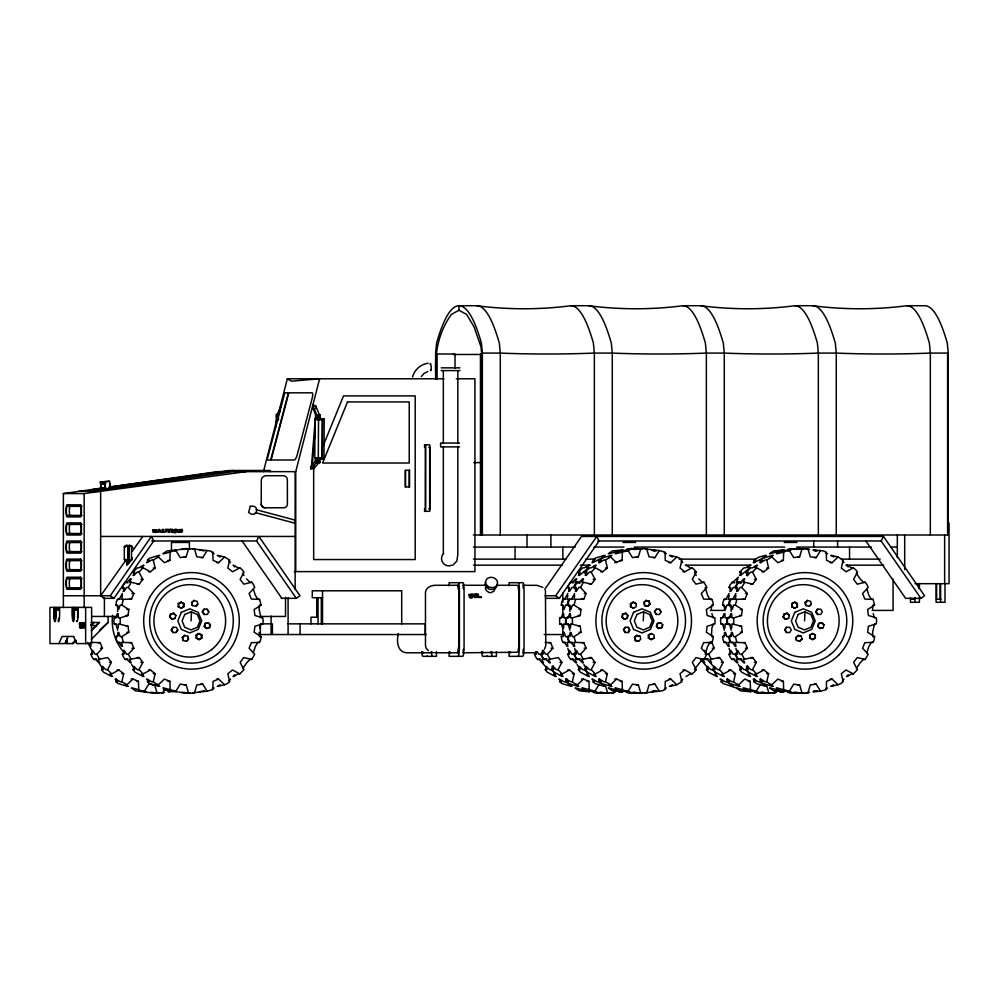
<?xml version="1.0" encoding="UTF-8"?>
<svg xmlns="http://www.w3.org/2000/svg" width="999" height="999" viewBox="0 0 999 999"><rect width="100%" height="100%" fill="white"/><g stroke="black" fill="none" stroke-linecap="round" stroke-linejoin="round"><path stroke-width="1.5" d="M276.161 426.623L276.161 418.856L278.808 418.856M277.148 417.07L277.148 414.51M315.684 408.591L315.684 406.006L312.837 405.494L315.472 405.494L319.717 415.509L319.605 417.844M277.947 420.629L278.009 415.097M317.557 419.168L315.035 419.18L314.81 458.004L322.078 458.441L322.302 419.63L318.806 419.168M316.383 417.857L316.396 414.91L320.179 415.097L320.167 418.032L316.383 417.857L318.481 417.857M316.783 417.507L316.808 414.947M316.733 462.687L316.134 459.552L316.121 462.5L319.892 462.687L319.293 459.552L319.892 462.687M317.008 418.032L316.396 414.91M317.27 416.396L317.245 419.48L318.693 419.355M317.37 458.141L317.345 461.226L319.393 461.226L319.418 458.141M317.595 419.592L317.607 416.508L319.655 416.508L319.643 419.592M318.294 458.479L318.519 419.655L315.035 419.18M319.543 417.857L319.555 414.91M320.042 418.456L324.213 419.018L323.976 459.128L322.327 459.14L322.565 419.031L319.78 418.656M159.778 555.382L156.706 557.017L158.404 557.017L164.385 562.674L169.905 560.377L170.167 552.097L172.927 550.936L175.886 550.549L180.22 557.579L186.139 556.793L188.524 548.863L194.443 548.863L196.815 556.793L202.747 557.579L207.068 550.549L210.027 550.936L212.787 552.097L213.062 560.377L218.581 562.674L224.563 557.017L229.683 560.014L227.822 568.069L232.567 571.753L239.797 567.844L242.158 569.68L243.981 572.077L240.122 579.37L243.756 584.165L251.736 582.28L253.559 584.677L254.695 587.462L249.088 593.506L251.373 599.075L259.565 599.35L261.101 605.119L254.146 609.502L254.92 615.484L262.762 617.882L263.162 620.879L262.762 623.863L254.92 626.261L254.146 632.242L261.101 636.625L260.714 639.61L259.565 642.394L251.373 642.669L249.088 648.239L254.695 654.283L251.736 659.465L250.037 659.465L246.603 662.861L242.857 668.543M614.685 562.674L622.127 560.377L622.389 552.097L628.109 550.549L632.442 557.579L638.361 556.793L640.734 548.863L643.693 548.476L646.665 548.863L649.038 556.793L654.957 557.579L659.29 550.549L665.009 552.097L665.272 560.377L670.791 562.674L676.773 557.017L679.532 558.179L681.905 560.014L680.044 568.069L684.777 571.753L692.007 567.844L694.38 569.68L696.203 572.077L692.332 579.37L695.966 584.165L703.958 582.28L706.917 587.462L701.31 593.506L703.596 599.075L711.788 599.35L712.936 602.135L713.323 605.119L706.355 609.502L707.142 615.484L714.984 617.882L714.984 623.863L707.142 626.261L706.355 632.242L713.323 636.625L712.936 639.61L711.788 642.394L703.596 642.669L701.31 648.239L706.917 654.283L708.603 654.283L714.198 648.239L711.912 642.669L709.19 642.582M773.263 555.382L770.192 557.017L771.89 557.017L777.871 562.674L783.391 560.377L783.653 552.097L786.413 550.936L789.372 550.549L793.706 557.579L799.625 556.793L802.01 548.863L807.929 548.863L810.301 556.793L816.233 557.579L820.554 550.549L823.513 550.936L826.273 552.097L826.548 560.377L832.067 562.674L838.049 557.017L843.168 560.014L841.308 568.069L846.053 571.753L853.283 567.844L855.644 569.68L857.467 572.077L853.608 579.37L857.242 584.165L865.221 582.28L867.045 584.677L868.181 587.462L862.574 593.506L864.859 599.075L873.051 599.35L874.587 605.119L867.631 609.502L868.406 615.484L876.248 617.882L876.647 620.879L876.248 623.863L868.406 626.261L867.631 632.242L874.587 636.625L874.2 639.61L873.051 642.394L864.859 642.669L862.574 648.239L868.181 654.283L865.221 659.465L863.523 659.465L860.089 662.861L856.343 668.543M315.771 415.122L316.258 415.884M312.799 405.494L312.687 407.829L316.933 417.844L317.033 415.509L312.799 405.494L313.211 408.591M312.724 464.273L312.662 465.334L312.287 464.785M117.907 632.367L117.607 636.625L115.909 636.625L116.296 639.61L117.445 642.394L120.167 642.482M118.194 628.121L118.494 623.863L128.034 626.261L128.821 632.242L121.853 636.625L120.155 636.625L118.756 632.367M563.324 632.367L563.024 636.625L561.326 636.625L561.713 639.61L562.862 642.394L565.584 642.482M563.623 628.121L563.911 623.863L569.53 625.062M570.117 632.367L569.83 636.625L568.131 636.625L568.518 639.61L569.655 642.394L571.353 642.394L573.838 646.365M570.417 628.121L570.716 623.863L580.257 626.261L581.043 632.242L574.075 636.625L572.377 636.625L570.978 632.367M711.325 609.378L711.525 606.543M724.587 632.367L724.3 636.625L722.589 636.625L722.989 639.61L724.125 642.394L726.86 642.482M724.887 628.121L725.187 623.863L729.495 624.662M731.393 632.367L731.093 636.625L729.395 636.625L729.782 639.61L730.931 642.394L732.629 642.394L735.102 646.365M731.693 628.121L731.98 623.863L741.52 626.261L742.307 632.242L735.339 636.625L733.641 636.625L732.242 632.367M872.589 609.378L872.889 605.119L874.587 605.119M315.222 428.983L312.3 465.334L311.601 464.635L315.622 414.647L316.321 415.347L315.946 419.892M315.135 462.287L315.497 457.742M435.614 379.508L435.614 353.084L436.563 343.194A357.068 50.312 -90 0 1 481.431 343.194L482.367 353.084L482.367 535.002M436.251 379.37C433.928 356.655 437.674 333.191 451.373 314.448L458.991 310.264L466.62 314.448L474.063 326.873L481.006 346.865L481.73 354.47L482.367 353.084L500.287 353.084A359.303 104.271 -2.5 0 0 594.355 353.084L612.275 353.084A359.303 104.271 -2.5 0 0 706.355 353.084L724.275 353.084A359.303 104.271 -2.5 0 0 818.343 353.084L836.263 353.084A359.303 104.271 -2.5 0 0 930.331 353.084L948.251 353.084L948.251 535.002L473.401 535.002M116.858 617.082L114.248 617.882L113.861 620.879L114.248 623.863L116.858 624.662M118.232 606.58L115.909 605.119L116.296 602.135L117.445 599.35L120.167 599.263M117.632 611.5L117.607 605.119L115.909 605.119M118.756 609.378L120.155 605.119L121.853 605.119L128.821 609.502L128.034 615.484L120.192 617.882L120.192 623.863M121.853 605.119L123.389 599.35L131.581 599.075L133.866 593.506L128.272 587.462L126.561 587.462L124.088 591.42M563.586 616.683L559.665 617.882L559.665 623.863L562.275 624.662M563.648 606.58L561.326 605.119L561.713 602.135L562.862 599.35L565.584 599.263M569.53 616.683L565.609 617.882L565.609 623.863M570.754 607.317L567.282 605.119L567.669 602.135L568.806 599.35L572.39 599.263M569.08 617.082L566.458 617.882L566.071 620.879L566.458 623.863L569.08 624.662M570.441 606.58L568.131 605.119L568.518 602.135L569.655 599.35L571.353 599.35L574.65 593.406M569.842 611.5L569.83 605.119L568.131 605.119M570.978 609.378L572.377 605.119L574.075 605.119L581.043 609.502L580.257 615.484L572.415 617.882L572.415 623.863M574.075 605.119L575.611 599.35L583.803 599.075L586.088 593.506L580.481 587.462L578.783 587.462L576.311 591.42M723.551 617.082L720.928 617.882L720.541 620.879L720.928 623.863L723.551 624.662M724.912 606.58L722.589 605.119L722.989 602.135L724.125 599.35L726.86 599.263M730.806 616.683L726.885 617.882L726.885 623.863M732.03 607.317L728.546 605.119L728.933 602.135L730.082 599.35L734.178 599.213M730.344 617.082L727.734 617.882L727.347 620.879L727.734 623.863L730.344 624.662M731.718 606.58L729.395 605.119L729.782 602.135L730.931 599.35L732.629 599.35L735.913 593.406M731.118 611.5L731.093 605.119L729.395 605.119M732.242 609.378L733.641 605.119L735.339 605.119L742.307 609.502L741.52 615.484L733.678 617.882L733.678 623.863M735.339 605.119L736.875 599.35L745.067 599.075L747.352 593.506L741.758 587.462L740.047 587.462L737.574 591.42M463.399 649.213L463.012 651.311M523.351 649.213L522.976 651.311M429.982 364.273C431.093 360.352 431.955 373.863 430.344 369.955M122.465 595.392L121.691 599.35L123.389 599.35M123.239 591.42L124.013 587.462L122.315 587.462L123.464 584.677L125.275 582.28L126.973 582.28L130.407 578.883M253.259 652.959L255.394 646.365L257.867 642.394L259.565 642.394M567.882 595.392L567.107 599.35L568.806 599.35M568.656 591.42L569.43 587.462L567.732 587.462L568.881 584.677L570.691 582.28L572.39 582.28L575.824 578.883M574.687 595.392L573.913 599.35L575.611 599.35M575.461 591.42L576.236 587.462L574.537 587.462L575.674 584.677L577.497 582.28L579.195 582.28L582.629 578.883M705.219 654.283L707.617 646.365L710.089 642.394L711.788 642.394M729.158 595.392L728.371 599.35L730.082 599.35M729.932 591.42L730.706 587.462L728.995 587.462L730.144 584.677L738.386 577.172M735.951 595.392L735.177 599.35L736.875 599.35M736.725 591.42L737.499 587.462L735.801 587.462L736.95 584.677L738.761 582.28L740.459 582.28L743.893 578.883M866.745 652.959L868.88 646.365L871.353 642.394L873.051 642.394M127.472 686.363L118.244 683.566L115.872 681.73L116.496 679.045M164.173 688.91L162.987 692.881L157.068 692.881L154.683 684.952L148.764 684.165L144.443 691.196L141.483 690.809L138.724 689.647L138.449 681.368L132.929 679.07L126.948 684.727L121.828 681.73L123.689 673.676L118.943 670.004L117.033 670.004M251.736 659.465L243.756 657.579L240.122 662.374L243.981 669.667L239.797 673.9L232.567 670.004L227.822 673.676L229.683 681.73L227.322 683.566L224.563 684.727L218.581 679.07L213.062 681.368L212.787 689.647L207.068 691.196L202.747 684.165L196.815 684.952L194.443 692.881L191.483 693.269L188.524 692.881L186.139 684.952L180.22 684.165L175.886 691.196L170.167 689.647L169.905 681.368L164.385 679.07L158.404 684.727L155.644 683.566L153.272 681.73L155.132 673.676L150.399 670.004L148.489 670.004M572.04 686.363L565.534 681.73L566.158 679.045M577.996 686.363L568.756 683.566L566.383 681.73L567.007 679.045M599.288 684.165L594.954 691.196L589.235 689.647L588.973 681.368L583.453 679.07L577.472 684.727L574.712 683.566L572.34 681.73L574.2 673.676L569.467 670.004L567.544 670.004M605.194 686.363L598.688 681.73L599.313 679.045M704.42 650.324L706.905 654.283L703.958 659.465L695.966 657.579L692.332 662.374L696.203 669.667L694.38 672.065L692.007 673.9L684.777 670.004L680.044 673.676L681.905 681.73L676.773 684.727L670.791 679.07L665.272 681.368L665.009 689.647L662.25 690.809L659.29 691.196L654.957 684.165L649.038 684.952L646.665 692.881L640.734 692.881L638.361 684.952L632.442 684.165L628.109 691.196L625.149 690.809L622.389 689.647L622.127 681.368L616.608 679.07L610.626 684.727L605.494 681.73L607.355 673.676L602.609 670.004L600.699 670.004M733.303 686.363L726.81 681.73L727.422 679.045M760.551 684.165L756.231 691.196L750.499 689.647L750.237 681.368L744.717 679.07L738.736 684.727L735.976 683.566L733.603 681.73L735.464 673.676L730.731 670.004L728.82 670.004M765.609 686.363L756.38 683.566L754.008 681.73L754.632 679.045M766.458 686.363L759.964 681.73L760.576 679.045M865.221 659.465L857.242 657.579L853.608 662.374L857.467 669.667L853.283 673.9L846.053 670.004L841.308 673.676L843.168 681.73L840.808 683.566L838.049 684.727L832.067 679.07L826.548 681.368L826.273 689.647L820.554 691.196L816.233 684.165L810.301 684.952L807.929 692.881L804.969 693.269L802.01 692.881L799.625 684.952L793.706 684.165L789.372 691.196L783.653 689.647L783.391 681.368L777.871 679.07L771.89 684.727L769.13 683.566L766.757 681.73L768.618 673.676L763.885 670.004L761.975 670.004M169.593 616.97L170.367 614.06L173.776 613.274L175.886 615.409L175.112 618.319L171.703 619.105L169.593 616.97L172.228 619.105M170.117 616.97L170.891 614.06L173.776 613.274M204.208 626.336L204.982 623.426L208.391 622.639L210.502 624.775L209.728 627.684L206.318 628.471L204.208 626.336L206.843 628.471M204.733 626.336L205.507 623.426L208.391 622.639M206.318 628.471L209.203 627.684L209.977 624.775L207.867 622.639M263.436 471.653L287.337 378.783L443.868 378.783M295.741 571.615L295.741 471.653L319.63 378.783L291.533 381.156L287.337 378.783M621.803 616.97L622.577 614.06L625.998 613.274L628.109 615.409L627.335 618.319L623.913 619.105L621.803 616.97L624.45 619.105M622.34 616.97L623.114 614.06L625.998 613.274M623.913 619.105L626.798 618.319L627.572 615.409L625.461 613.274M656.418 626.336L657.192 623.426L660.614 622.639L662.724 624.775L661.95 627.684L658.528 628.471L656.418 626.336L659.065 628.471M656.955 626.336L657.729 623.426L660.614 622.639M658.528 628.471L661.413 627.684L662.724 624.775M783.079 616.97L783.853 614.06L787.262 613.274L789.372 615.409L788.598 618.319L785.189 619.105L783.079 616.97L785.714 619.105M783.603 616.97L784.377 614.06L787.262 613.274M817.694 626.336L818.468 623.426L821.877 622.639L823.988 624.775L823.213 627.684L819.804 628.471L817.694 626.336L820.329 628.471M818.218 626.336L818.993 623.426L821.877 622.639M256.069 509.665L295.142 520.117L294.255 523.051L255.382 512.599M601.635 692.881L613.511 692.881L614.298 690.234M766.87 686.276L768.855 692.881L774.774 692.881L775.574 690.234M117.345 613.636L115.946 617.882L114.248 617.882M259.665 628.121L261.064 623.863M562.762 613.636L561.363 617.882L559.665 617.882M564.173 609.378L565.571 605.119L567.282 605.119M569.567 613.636L568.169 617.882L566.458 617.882M713.286 623.863L711.875 628.121L711.525 635.202M724.038 613.636L722.627 617.882L720.928 617.882M725.436 609.378L726.847 605.119L728.546 605.119M730.831 613.636L729.432 617.882L727.734 617.882M874.55 623.863L872.589 632.367L872.889 636.625L874.587 636.625M412.512 377.073C414.36 369.892 420.754 364.173 428.121 363.236M314.835 466.183L313.661 469.055L313.661 559.552L415.197 559.552L415.197 395.904L343.531 395.904L323.027 446.103M122.427 593.406L119.143 599.35L117.445 599.35M128.272 587.462L131.231 582.28L139.211 584.165L142.845 579.37L138.986 572.077L137.275 572.077L133.841 575.474M567.844 593.406L564.56 599.35L562.862 599.35M575.549 589.472L573.688 587.462L574.825 584.677L576.648 582.28L579.308 582.904M580.481 587.462L583.441 582.28L591.433 584.165L595.067 579.37L591.196 572.077L589.497 572.077L586.063 575.474M729.12 593.406L725.823 599.35L724.125 599.35M737.749 590.484L734.952 587.462L737.911 582.28L740.571 582.904M741.758 587.462L744.717 582.28L752.697 584.165L756.33 579.37L752.472 572.077L750.773 572.077L747.327 575.474M431.056 651.835L430.332 652.784M491.021 651.835L490.297 652.784M58.879 643.593L62.113 636.463L73.776 636.463M68.082 636.463L64.848 643.593L49.95 643.593L49.95 607.392L91.621 607.392L91.621 643.593L76.723 643.593L73.489 636.463M947.614 354.47L948.251 353.084L947.314 343.194A357.068 50.312 90 0 0 924.874 305.731L906.955 305.731A374.55 370.816 90 0 1 812.886 305.731L794.967 305.731A374.55 370.816 90 0 1 700.898 305.731L682.979 305.731A374.55 370.816 90 0 1 588.898 305.731L570.978 305.731A374.55 370.816 90 0 1 476.91 305.731L458.991 305.731L458.991 310.264M281.206 406.243L276.91 414.985L277.01 417.357L280.082 411.113M131.256 578.883L129.533 582.28L131.231 582.28M132.992 575.474L134.728 572.077L133.029 572.077L134.316 574.512M576.673 578.883L574.949 582.28L576.648 582.28M578.409 575.474L580.144 572.077L578.446 572.077L579.732 574.512M583.478 578.883L581.743 582.28L583.441 582.28M585.214 575.474L586.95 572.077L585.252 572.077L586.538 574.512M737.949 578.883L736.213 582.28L737.911 582.28M739.685 575.474L741.42 572.077L739.722 572.077L741.008 574.512M695.079 668.543L702.247 659.465L707.417 658.841M744.742 578.883L743.019 582.28L744.717 582.28M746.478 575.474L748.214 572.077L746.515 572.077L747.801 574.512M296.328 598.339L256.556 540.971L258.878 536.451L300 595.754L296.328 598.339L281.219 598.339M883.466 536.451L924.574 595.754L920.903 598.339L881.13 540.971L883.466 536.451L581.468 536.451L544.73 589.435M69.992 506.343L69.643 506.993A4.471 0.624 -90 0 0 69.643 514.735L69.992 515.384M69.992 524.438L69.643 525.087A4.471 0.624 -90 0 0 69.643 532.842L69.992 533.491M80.544 515.384L80.894 514.735A4.471 0.624 -90 0 0 80.894 506.993L80.544 506.343M69.992 542.544L69.643 543.194A4.471 0.624 -90 0 0 69.643 550.936L69.992 551.585M80.544 533.491L80.894 532.842A4.471 0.624 -90 0 0 80.894 525.087L80.544 524.438M69.992 560.639L69.643 561.288A4.471 0.624 -90 0 0 69.643 569.03L69.992 569.692M80.544 551.585L80.894 550.936A4.471 0.624 -90 0 0 80.894 543.194L80.544 542.544M69.992 578.733L69.643 579.395A4.471 0.624 -90 0 0 69.643 587.137L69.992 587.787M80.544 569.692L80.894 569.03A4.471 0.624 90 0 0 80.894 561.288L80.544 560.639M80.544 587.787L80.894 587.137A4.471 0.624 90 0 0 80.894 579.395L80.544 578.733M111.688 676.51L103.397 672.065L101.573 669.667L102.872 667.232M102.398 666.271L105.832 669.667L107.53 669.667L111.389 662.374L107.755 657.579L98.077 659.465L99.813 662.861M143.132 676.51L134.853 672.065L133.029 669.667L134.316 667.232M133.841 666.271L137.275 669.667L138.986 669.667L142.845 662.374L139.211 657.579L137.3 657.579M555.407 676.51L547.115 672.065L545.292 669.667L546.578 667.232M546.116 666.271L549.55 669.667L551.248 669.667L553.184 666.021M562.2 676.51L553.908 672.065L552.097 669.667L553.384 667.232M552.909 666.271L556.343 669.667L558.041 669.667L561.913 662.374L558.279 657.579L548.588 659.465L550.324 662.861M588.548 676.51L580.269 672.065L578.446 669.667L579.732 667.232M579.258 666.271L582.704 669.667L584.403 669.667L585.689 667.232M595.354 676.51L587.062 672.065L585.252 669.667L586.538 667.232M586.063 666.271L589.497 669.667L591.196 669.667L595.067 662.374L591.433 657.579L589.51 657.579M716.67 676.51L708.378 672.065L706.568 669.667L707.854 667.232M707.379 666.271L710.813 669.667L712.512 669.667L713.798 667.232M723.476 676.51L715.184 672.065L713.361 669.667L714.647 667.232M714.185 666.271L717.619 669.667L719.317 669.667L723.176 662.374L719.542 657.579L717.632 657.579M749.824 676.51L741.533 672.065L739.722 669.667L741.008 667.232M740.534 666.271L743.968 669.667L745.666 669.667L747.602 666.021M756.618 676.51L748.338 672.065L746.515 669.667L747.801 667.232M747.327 666.271L750.773 669.667L752.472 669.667L756.33 662.374L752.697 657.579L750.786 657.579M277.585 417.407L276.124 417.407L276.124 414.46L278.234 414.46L278.009 415.646M171.279 629.919L172.765 627.31L176.286 627.31L177.785 629.919L176.286 632.529L172.765 632.529L171.279 629.919L173.302 632.529M171.803 629.919L173.302 627.31M175.762 632.529L177.785 629.919M202.31 611.825L203.808 609.215L207.317 609.215L208.816 611.825L207.317 614.435L203.808 614.435L202.31 611.825L204.333 609.215M623.488 629.919L624.987 627.31L628.508 627.31L629.994 629.919L628.508 632.529L624.987 632.529L623.488 629.919L625.524 627.31M627.971 632.529L629.47 629.919L627.971 627.31M654.532 611.825L656.018 609.215L659.54 609.215L661.038 611.825L659.54 614.435L656.018 614.435L654.532 611.825L656.555 609.215M784.764 629.919L786.25 627.31L789.772 627.31L791.27 629.919L789.772 632.529L786.25 632.529L784.764 629.919L786.787 627.31M815.796 611.825L817.294 609.215L820.816 609.215L822.302 611.825L820.816 614.435L817.294 614.435L815.796 611.825L817.819 609.215M569.505 591.42L571.977 587.462L573.688 587.462M730.781 591.42L733.254 587.462L734.952 587.462M421.303 376.561L424.051 373.389L427.797 371.516M132.442 557.692L131.98 559.565L126.723 564.822L127.984 562.999M63.387 595.754L110.265 595.754L151.373 536.451L153.709 540.971L113.923 598.339L103.347 598.339M544.942 595.754L555.656 595.754L596.765 536.451L599.1 540.971L559.328 598.339L545.554 598.339M544.443 649.213L545.791 645.641L545.442 590.584M425.499 511.301L425.574 444.905M104.408 616.445L104.408 598.339L100.649 595.754L125.749 560.414M132.03 551.585L142.795 536.451M133.029 572.077L137.213 567.844L138.923 567.844L143.132 565.234M138.986 572.077L143.169 567.844L150.399 571.753L155.132 568.069L153.272 560.014L158.404 557.017M578.446 572.077L582.642 567.844L584.34 567.844L588.548 565.234M579.258 575.474L588.586 567.844L586.888 567.844L589.41 565.234M585.252 572.077L589.435 567.844L591.133 567.844L595.354 565.234M591.196 572.077L595.392 567.844L602.609 571.753L607.355 568.069L605.494 560.014L610.626 557.017L616.608 562.674M739.722 572.077L743.905 567.844L745.604 567.844L749.824 565.234M740.534 575.474L749.849 567.844L748.151 567.844L750.674 565.234M746.515 572.077L750.699 567.844L752.409 567.844L756.618 565.234M752.472 572.077L756.655 567.844L763.885 571.753L768.618 568.069L766.757 560.014L771.89 557.017M128.396 562.499L129.183 561.525L125.737 561.201L124.763 560.127M313.374 469.118L319.168 462.4L316.196 462.5M101.573 669.667L103.284 669.667L98.963 662.861L95.529 659.465L93.819 659.465L92.008 657.067L90.859 654.283L92.732 652.272M92.632 650.324L95.117 654.283L96.816 654.283L102.422 648.239L100.137 642.669L91.933 642.394M130.407 662.861L126.973 659.465L125.275 659.465L123.464 657.067L122.315 654.283L124.188 652.272M124.088 650.324L126.561 654.283L128.272 654.283L133.866 648.239L131.581 642.669L121.691 642.394L122.465 646.365M545.292 669.667L546.99 669.667L545.267 666.271L539.235 659.465L537.537 659.465L535.726 657.067L534.577 654.283L536.451 652.272M537.175 651.648L538.836 654.283L540.534 654.283L543.331 651.261M549.475 662.861L546.041 659.465L544.343 659.465L542.519 657.067L541.383 654.283L543.244 652.272M543.156 650.324L545.629 654.283L547.327 654.283L552.934 648.239L550.649 642.669L545.192 642.482M575.824 662.861L572.39 659.465L570.691 659.465L568.881 657.067L567.732 654.283L569.605 652.272M569.505 650.324L571.977 654.283L573.688 654.283L575.549 652.272M582.629 662.861L579.195 659.465L577.497 659.465L575.674 657.067L574.537 654.283L576.398 652.272M576.311 650.324L578.783 654.283L580.481 654.283L586.088 648.239L583.803 642.669L573.913 642.394L574.687 646.365M737.1 662.861L733.666 659.465L731.967 659.465L730.144 657.067L728.995 654.283L730.868 652.272M730.781 650.324L733.254 654.283L734.952 654.283L737.749 651.261M743.893 662.861L740.459 659.465L738.761 659.465L736.95 657.067L735.801 654.283L737.674 652.272M737.574 650.324L740.047 654.283L741.758 654.283L747.352 648.239L745.067 642.669L735.177 642.394L735.951 646.365M127.772 546.828L127.772 559.315L126.049 560.551L124.313 559.315L124.313 546.828L126.049 546.041L128.771 546.828L128.771 559.315L127.909 560.214M124.763 546.016L126.711 545.117L128.659 546.016L128.659 560.127L127.135 561.45M127.597 546.016L129.545 545.117L131.493 546.016L131.493 560.127L129.545 561.525L128.571 561.201M143.981 565.234L141.471 567.844L143.169 567.844M146.503 562.624L149.026 560.014L147.328 560.014L149.688 558.179L158.928 555.382M228.833 680.868L230.507 679.12M233.029 676.51L234.703 674.775M591.92 562.624L594.442 560.014L592.744 560.014L595.117 558.179L604.345 555.382M596.203 565.234L593.681 567.844L595.392 567.844M598.726 562.624L601.248 560.014L599.537 560.014L601.91 558.179L611.138 555.382M753.196 562.624L755.706 560.014L754.008 560.014L754.632 562.699M757.479 565.234L754.957 567.844L756.655 567.844M759.989 562.624L762.512 560.014L760.813 560.014L763.174 558.179L772.414 555.382M681.043 680.868L682.729 679.12M842.319 680.868L843.993 679.12M846.515 676.51L848.188 674.775M72.315 643.593L75.449 640.421M91.134 624.587L93.219 622.477M76.299 640.421L73.164 643.593L66.346 643.593L66.346 640.309M90.934 625.649L94.068 622.477M91.521 629.82L98.789 622.477M91.334 630.869L99.638 622.477L90.996 622.477M99.912 629.87L108.079 622.477L108.079 616.445M91.359 639.372L108.079 622.477M191.533 602.609L194.181 600.474L191.533 602.609L192.308 605.519L195.729 606.306L197.839 604.17L197.065 601.261L193.644 600.474M182.255 637.574L184.902 635.439L182.255 637.574L183.029 640.484L186.451 641.271L188.561 639.135L187.787 636.226L184.365 635.439M188.561 639.135L186.451 641.271M643.756 602.609L645.866 600.474L649.275 601.261L650.049 604.17L647.939 606.306L644.53 605.519L643.756 602.609L646.39 600.474M647.414 606.306L650.049 604.17M634.477 637.574L636.588 635.439L640.009 636.226L640.771 639.135L638.661 641.271L635.252 640.484L634.477 637.574L637.125 635.439M805.019 602.609L807.667 600.474L805.019 602.609L805.793 605.519L809.215 606.306L811.325 604.17L810.551 601.261L807.13 600.474M799.937 641.271L796.515 640.484L795.741 637.574L798.388 635.439L801.273 636.226L802.047 639.135L799.4 641.271L802.047 639.135M795.741 637.574L798.388 635.439M486.113 586.238C483.678 588.811 487.749 592.719 490.534 592.769L494.006 591.171L495.154 588.074M592.769 562.624L603.821 557.017L602.122 557.017L605.194 555.382M754.008 560.014L759.14 557.017L765.609 555.382M754.045 562.624L765.084 557.017L763.386 557.017L766.458 555.382M124.987 546.828L126.711 546.041L128.434 546.828L128.434 559.315L125.849 560.264M452.859 565.197L456.855 561.063L457.804 554.782L457.829 446.541M115.909 636.625L118.232 635.164M561.326 636.625L563.648 635.164M564.173 632.367L565.571 636.625L567.282 636.625L570.754 634.427M568.131 636.625L570.441 635.164M722.589 636.625L724.912 635.164M725.436 632.367L726.847 636.625L728.546 636.625L732.03 634.427M729.395 636.625L731.718 635.164M147.352 562.624L151.573 560.014L153.272 560.014M233.878 676.51L238.099 673.9L239.797 673.9M599.575 562.624L603.796 560.014L605.494 560.014M760.838 562.624L765.059 560.014L766.757 560.014M686.088 676.51L690.309 673.9L692.007 673.9M847.364 676.51L851.585 673.9L853.283 673.9M178.234 603.696L181.356 602.185L183.941 603.696L183.941 606.705L181.356 608.216L178.234 606.705L178.234 603.696L181.356 602.185M180.819 608.216L183.941 606.705M196.154 635.039L198.739 633.528L201.86 635.039L201.86 638.061L199.276 639.56L196.154 638.061L196.154 635.039L199.276 633.528M198.739 639.56L201.86 638.061M630.456 603.696L633.566 602.185L636.163 603.696L636.163 606.705L633.566 608.216L630.456 606.705L630.456 603.696L633.566 602.185M648.376 635.039L651.485 633.528L654.07 635.039L654.07 638.061L651.485 639.56L648.376 638.061L648.376 635.039L651.485 633.528M650.961 639.56L654.07 638.061M791.72 603.696L794.842 602.185L797.427 603.696L797.427 606.705L794.842 608.216L791.72 606.705L791.72 603.696L794.842 602.185M794.305 608.216L797.427 606.705M809.64 635.039L812.761 633.528L815.346 635.039L815.346 638.061L812.761 639.56L809.64 638.061L809.64 635.039L812.761 633.528M812.224 639.56L815.346 638.061M112.537 676.51L110.015 673.9L111.713 673.9L118.943 670.004M143.981 676.51L141.471 673.9L143.169 673.9L150.399 670.004M563.049 676.51L560.539 673.9L562.237 673.9L569.467 670.004M596.203 676.51L593.681 673.9L595.392 673.9L602.609 670.004M724.325 676.51L721.802 673.9L723.501 673.9L730.731 670.004M757.479 676.51L754.957 673.9L756.655 673.9L763.885 670.004M162.849 553.733L166.983 550.936L176.698 549.987M212.113 689.098L214.161 688.011M217.233 686.363L220.304 684.727M608.266 553.733L612.399 550.936L622.115 549.987M611.987 555.382L608.915 557.017L610.626 557.017M615.072 553.733L619.193 550.936L628.92 549.987M769.53 553.733L773.663 550.936L783.391 549.987M776.335 553.733L780.469 550.936M664.335 689.098L666.383 688.011M669.455 686.363L672.527 684.727M825.599 689.098L827.647 688.011M830.718 686.363L833.79 684.727M126.935 560.551L126.723 564.797M163.699 553.733L170.167 552.097M218.082 686.363L224.563 684.727M609.115 553.733L622.964 549.987M615.921 553.733L622.389 552.097M770.379 553.733L779.62 550.936L790.184 549.987M777.185 553.733L783.653 552.097M670.304 686.363L676.773 684.727M831.568 686.363L838.049 684.727M457.455 652.784L458.928 645.641L458.916 591.495L457.455 585.277M171.703 619.105L175.112 618.319M785.189 619.105L788.598 618.319M819.804 628.471L823.213 627.684M93.819 659.465L96.491 658.841M125.275 659.465L127.934 658.841M131.256 662.861L129.533 659.465L139.211 657.579M537.537 659.465L540.197 658.841M543.531 662.861L541.795 659.465L546.153 658.841M544.343 659.465L547.002 658.841M570.691 659.465L573.351 658.841M576.673 662.861L574.949 659.465L579.308 658.841M577.497 659.465L580.157 658.841M583.478 662.861L581.743 659.465L591.433 657.579M708.266 658.841L705.606 659.465L707.304 659.465L713.336 666.271L715.059 669.667L713.361 669.667M711.6 662.861L709.864 659.465L719.542 657.579M731.967 659.465L734.627 658.841M737.949 662.861L736.213 659.465L740.571 658.841M738.761 659.465L741.42 658.841M744.742 662.861L743.019 659.465L752.697 657.579M177.547 549.987L174.188 550.549L175.886 550.549M626.323 549.425L630.943 548.476L640.709 548.863M629.77 549.987L626.41 550.549L628.109 550.549M633.129 549.425L636.488 548.863L627.172 549.425M784.24 549.987L780.881 550.549L782.579 550.549M787.599 549.425L799.013 548.476M791.033 549.987L787.674 550.549L789.372 550.549M794.392 549.425L797.751 548.863L788.448 549.425M162.412 692.694L164.648 692.319M168.007 691.758L171.366 691.196M193.856 692.694L207.068 691.196M199.463 691.758L204.083 690.809M612.924 692.694L615.172 692.319M618.531 691.758L622.964 691.758M646.078 692.694L659.29 691.196M651.685 691.758L656.306 690.809M774.2 692.694L776.435 692.319M779.794 691.758L784.24 691.758M807.342 692.694L809.59 692.319M812.949 691.758L817.569 690.809M63.387 607.579L63.387 493.556L102.135 488.049M109.815 486.95L217.457 471.653L226.773 471.653M105.782 483.304L100.799 483.991L101.249 489.423L100.25 481.98L109.565 481.293L110.577 488.723L109.553 483.304M100.25 481.98L109.565 481.293M105.794 487.649L93.556 489.335L87.737 491.346L97.153 490.034M108.854 487.225L229.695 470.479L270.329 470.479L270.329 471.653M104.708 488.286L97.053 489.335L91.246 491.346L233.354 471.653L295.741 471.653M109.291 487.649L233.192 470.479M101.249 489.423L103.746 489.073M100.237 489.61L104.87 488.973M107.954 488.548L111.039 488.111M114.123 487.687L118.756 487.05M121.841 486.613L124.925 486.188M63.387 493.556L84.166 493.556L246.166 471.653M178.809 549.712L185.527 548.476L188.486 548.863M634.79 548.863L637.749 548.476M157.043 692.881L154.083 693.269L135.527 690.809L131.393 688.011M172.627 690.809L169.668 691.196L176.698 691.758M188.486 692.881L185.527 693.269L178.809 692.032M606.705 692.881L597.789 693.269L593.169 692.319M619.33 691.196L622.302 690.809M620.192 691.196L623.151 690.809M639.86 692.881L630.943 693.269L626.323 692.319M652.484 691.196L655.444 690.809M640.709 692.881L634.79 692.881M767.981 692.881L759.065 693.269L754.445 692.319M780.606 691.196L783.566 690.809M768.83 692.881L762.899 692.881M781.455 691.196L784.415 690.809M801.123 692.881L792.219 693.269L787.599 692.319M813.76 691.196L816.72 690.809M801.972 692.881L796.053 692.881M181.756 549.425L190.197 548.863M633.978 549.425L639.035 548.863M795.241 549.425L800.311 548.863M168.856 691.758L175.886 691.196M619.38 691.758L623.176 691.333M780.644 691.758L784.44 691.333M813.798 691.758L820.554 691.196M313.861 468.568L311.176 468.606L311.164 466.083M322.565 419.031L324.213 419.018M318.519 419.655L322.302 419.63M453.359 354.47L481.356 354.47M441.208 367.857L459.952 367.857M441.208 370.592L459.952 370.592M456.293 378.783L474.937 378.783L474.937 571.615L294.33 571.615M317.02 415.097L320.179 415.097M317.033 415.509L319.717 415.509M459.552 443.044L440.609 443.044L440.609 446.89L459.552 446.89M428.758 447.277L429.657 447.277L429.657 508.878L428.758 508.878M316.758 459.74L319.917 459.74M473.713 462.599L481.506 462.599M100.799 483.991L104.583 483.991L105.607 489.423L104.595 481.98M79.071 491.321L100.649 491.321L100.649 595.754M82.03 506.343L67.008 506.343L66.658 506.993A4.471 0.624 -90 0 0 66.658 514.735L67.008 515.384L82.03 515.384M82.03 524.438L67.008 524.438L66.658 525.087A4.471 0.624 -90 0 0 66.658 532.842L67.008 533.491L82.03 533.491M100.649 536.451L295.142 536.451M151.723 540.971L256.556 540.971M597.827 540.971L881.13 540.971M622.964 542.445L635.639 542.445M784.227 542.445L796.902 542.445M82.03 542.544L67.008 542.544L66.658 543.194A4.471 0.624 -90 0 0 66.658 550.936L67.008 551.585L82.03 551.585M128.659 546.016L131.493 546.016L132.929 548.139M124.313 546.828L125.325 546.828M473.401 547.065L575.262 547.065M593.881 547.065L623.988 547.065M634.215 547.065L784.702 547.065M796.603 547.065L871.29 547.065M891.158 547.065L897.327 547.065M192.745 548.863L194.443 548.863M638.161 548.863L642.407 548.863M644.954 548.863L646.665 548.863M799.425 548.863L803.683 548.863M806.23 548.863L807.929 548.863M207.068 550.549L193.856 549.05M653.334 550.549L655.044 550.549L651.685 549.987M659.29 550.549L646.078 549.05M814.61 550.549L816.308 550.549L812.949 549.987M820.554 550.549L813.798 549.987M184.228 556.793L186.139 556.793M636.45 556.793L638.361 556.793M797.714 556.793L799.625 556.793M224.563 557.017L218.082 555.382M676.773 557.017L670.304 555.382M838.049 557.017L831.568 555.382M200.836 557.579L202.747 557.579M653.046 557.579L654.957 557.579M814.322 557.579L816.233 557.579M473.451 559.128L565.946 559.128M585.701 559.128L595.429 559.128M679.183 559.128L755.544 559.128M841.233 559.128L880.194 559.128M124.313 559.315L125.325 559.315M127.772 559.315L128.771 559.315M128.659 560.127L131.493 560.127M167.994 560.377L169.905 560.377M620.204 560.377L622.127 560.377M781.48 560.377L783.391 560.377M82.03 560.639L67.008 560.639L66.658 561.288A4.471 0.624 -90 0 0 66.658 569.03L67.008 569.692L82.03 569.692M216.671 562.674L218.581 562.674M668.88 562.674L670.791 562.674M830.157 562.674L832.067 562.674M473.451 565.159L562.325 565.159M580.382 565.159L590.372 565.159M685.426 565.159L750.861 565.159M845.916 565.159L883.74 565.159M239.797 567.844L238.099 567.844L233.878 565.234M692.007 567.844L690.309 567.844L686.088 565.234M853.283 567.844L851.585 567.844L847.364 565.234M153.222 568.069L155.132 568.069M605.444 568.069L607.355 568.069M766.708 568.069L768.618 568.069M148.489 571.753L150.399 571.753M600.699 571.753L602.609 571.753M682.866 571.753L684.777 571.753M761.975 571.753L763.885 571.753M694.505 572.077L696.203 572.077M82.03 578.733L67.008 578.733L66.658 579.395A4.471 0.624 -90 0 0 66.658 587.137L67.008 587.787L82.03 587.787M140.934 579.37L142.845 579.37M593.156 579.37L595.067 579.37M754.42 579.37L756.33 579.37M251.736 582.28L250.037 582.28L246.603 578.883M703.958 582.28L702.247 582.28L698.813 578.883M865.221 582.28L863.523 582.28L860.089 578.883L856.343 573.201M914.997 583.678L949.05 583.678L949.05 522.927M137.3 584.165L139.211 584.165M589.51 584.165L591.433 584.165M750.786 584.165L752.697 584.165M457.979 585.277L435.564 585.277C431.281 585.214 425.736 587.549 425.474 592.432L425.474 645.641L426.236 648.376L428.421 650.699M462.649 585.277L485.964 585.277M496.84 585.277L517.42 585.277L518.156 586.238L518.881 592.432L518.881 645.641L517.981 652.247L462.649 652.784M522.602 585.277L537.012 585.339L542.832 587.375M131.955 593.506L133.866 593.506M584.178 593.506L586.088 593.506M745.441 593.506L747.352 593.506M316.933 597.727L312.275 597.727L312.275 590.796L401.698 590.796L401.698 623.851M322.689 597.727L318.032 597.727L318.032 623.851M920.903 598.339L905.606 598.339L865.833 540.971M129.67 599.075L131.581 599.075M581.893 599.075L583.803 599.075M743.156 599.075L745.067 599.075M911.001 599.2L914.472 599.2M941.021 599.2L936.612 599.2L936.612 583.678M259.565 599.35L257.867 599.35L255.394 595.392L253.259 588.786M711.788 599.35L710.089 599.35L707.617 595.392L705.219 587.462M873.051 599.35L871.353 599.35L868.88 595.392L866.745 588.786M645.866 600.474L649.275 601.261M180.819 602.185L183.941 603.696M636.163 603.696L633.041 602.185M794.305 602.185L797.427 603.696M197.839 604.17L195.729 606.306M811.325 604.17L809.215 606.306M261.101 605.119L259.403 605.119L259.103 609.378L261.064 617.882M561.326 605.119L563.024 605.119L563.324 609.378M711.625 605.119L713.323 605.119M722.589 605.119L724.3 605.119L724.587 609.378M192.308 605.519L192.07 602.609M644.53 605.519L647.939 606.306M805.793 605.519L805.556 602.609M178.234 606.705L181.356 608.216M630.456 606.705L633.566 608.216M791.72 606.705L794.842 608.216M56.394 609.552L54.133 609.552L54.183 615.734A5.569 0.787 -90 0 0 54.92 619.517A5.569 0.787 -90 0 0 55.669 615.734L55.707 609.552M74.962 609.552L72.552 609.552L72.59 615.734A5.569 0.787 -90 0 0 73.327 619.517A5.569 0.787 -90 0 0 74.076 615.734L74.113 609.552M126.91 609.502L128.821 609.502M579.12 609.502L581.043 609.502M740.396 609.502L742.307 609.502M710.339 610.414L725.062 610.414M872.127 610.414L893.081 610.414L893.081 579.208M208.816 611.825L206.793 609.215M661.038 611.825L659.015 609.215M126.124 615.484L128.034 615.484M175.886 615.409L173.252 613.274M578.346 615.484L580.257 615.484M739.61 615.484L741.52 615.484M789.372 615.409L786.737 613.274M91.658 616.445L118.082 616.445M259.69 616.445L285.539 616.445L285.539 597.227M317.207 617.207L311.001 617.207L311.001 623.851M120.192 617.882L118.494 617.882L118.194 613.636M565.609 617.882L563.911 617.882L563.623 613.636M572.415 617.882L570.716 617.882L570.417 613.636M726.885 617.882L725.187 617.882L724.887 613.636M733.678 617.882L731.98 617.882L731.693 613.636M191.059 620.879L191.483 611.825M643.269 620.879L643.693 611.825M804.545 620.879L804.969 611.825M114.248 623.863L115.946 623.863L117.632 630.244M261.875 623.851L272.377 623.851L272.377 634.54M288.099 623.851L425.199 623.851L425.199 634.54M559.665 623.863L561.363 623.863L562.762 628.121M566.458 623.863L568.169 623.863L569.842 630.244M720.928 623.863L722.627 623.863L724.312 630.244M727.734 623.863L729.432 623.863L731.118 630.244M79.845 624.837L80.057 628.084L79.421 626.935C81.094 626.798 77.46 622.227 80.844 622.777L81.094 624.263C81.806 618.718 81.843 632.392 81.094 626.448L80.444 628.084L80.469 622.777L79.82 624.837M823.988 624.775L821.353 622.639M126.124 626.261L128.034 626.261M578.346 626.261L580.257 626.261M739.61 626.261L741.52 626.261M126.91 632.242L128.821 632.242M579.12 632.242L581.043 632.242M740.396 632.242L742.307 632.242M426.323 634.54L260.364 634.54L260.364 623.851M544.218 634.54L562.849 634.54L562.849 625.337M198.739 633.528L201.86 635.039M812.224 633.528L815.346 635.039M187.787 636.226L188.024 639.135M640.009 636.226L636.588 635.439M801.273 636.226L797.851 635.439M261.101 636.625L259.403 636.625L259.103 632.367M711.625 636.625L713.323 636.625M196.154 638.061L199.276 639.56M648.376 638.061L651.485 639.56M809.64 638.061L812.761 639.56M183.029 640.484L182.792 637.574M635.252 640.484L638.661 641.271M796.515 640.484L796.278 637.574M117.445 642.394L119.143 642.394L121.616 646.365M562.862 642.394L564.56 642.394L567.032 646.365M572.39 642.482L567.107 642.394L567.882 646.365M724.125 642.394L725.823 642.394L728.296 646.365M734.178 642.532L728.371 642.394L729.158 646.365M98.214 642.669L100.137 642.669M129.67 642.669L131.581 642.669M548.738 642.669L550.649 642.669M581.893 642.669L583.803 642.669M710.002 642.669L711.912 642.669M743.156 642.669L745.067 642.669M100.499 648.239L102.422 648.239M131.955 648.239L133.866 648.239M551.023 648.239L552.934 648.239M584.178 648.239L586.088 648.239M712.287 648.239L714.198 648.239M745.441 648.239L747.352 648.239M430.844 652.784L408.429 652.784C397.614 653.408 396.216 641.945 398.339 633.478M435.514 652.784L457.979 652.784M522.602 652.784L535.689 652.784M90.859 654.283L92.557 654.283L91.783 650.324L87.687 642.394M122.315 654.283L124.013 654.283L123.239 650.324M534.577 654.283L536.276 654.283L535.764 651.648M541.383 654.283L543.081 654.283L542.307 650.324M567.732 654.283L569.43 654.283L567.844 648.339M574.537 654.283L576.236 654.283L574.65 648.339M728.995 654.283L730.706 654.283L729.12 648.339M735.801 654.283L737.499 654.283L735.913 648.339M109.478 662.374L111.389 662.374M140.934 662.374L142.845 662.374M560.002 662.374L561.913 662.374M593.156 662.374L595.067 662.374M721.266 662.374L723.176 662.374M754.42 662.374L756.33 662.374M133.029 669.667L134.728 669.667L131.706 664.572M552.097 669.667L553.796 669.667L552.06 666.271M578.446 669.667L580.144 669.667L577.122 664.572M585.252 669.667L586.95 669.667L583.928 664.572M694.505 669.667L696.203 669.667M706.568 669.667L708.266 669.667L706.53 666.271L700.511 659.465M739.722 669.667L741.42 669.667L738.386 664.572M746.515 669.667L748.214 669.667L746.478 666.271M682.866 670.004L684.777 670.004M121.766 673.676L123.689 673.676M153.222 673.676L155.132 673.676M572.29 673.676L574.2 673.676M605.444 673.676L607.355 673.676M733.553 673.676L735.464 673.676M766.708 673.676L768.618 673.676M131.019 679.07L132.929 679.07M216.671 679.07L218.581 679.07M581.543 679.07L583.453 679.07M614.685 679.07L616.608 679.07M668.88 679.07L670.791 679.07M830.157 679.07L832.067 679.07M136.538 681.368L138.449 681.368M167.994 681.368L169.905 681.368M587.05 681.368L588.973 681.368M620.204 681.368L622.127 681.368M748.326 681.368L750.237 681.368M781.48 681.368L783.391 681.368M115.872 681.73L117.57 681.73L115.047 679.12M121.828 681.73L120.117 681.73L115.909 679.12M153.272 681.73L151.573 681.73L147.352 679.12M565.534 681.73L563.836 681.73L559.615 679.12M566.383 681.73L568.094 681.73L565.571 679.12M572.34 681.73L570.641 681.73L566.421 679.12M598.688 681.73L596.99 681.73L592.769 679.12M605.494 681.73L603.796 681.73L599.575 679.12M726.81 681.73L725.112 681.73L720.891 679.12M733.603 681.73L731.905 681.73L727.684 679.12M754.008 681.73L755.706 681.73L753.196 679.12M759.964 681.73L758.266 681.73L754.045 679.12M766.757 681.73L765.059 681.73L760.838 679.12M200.836 684.165L202.747 684.165M653.046 684.165L654.957 684.165M814.322 684.165L816.233 684.165M126.948 684.727L125.25 684.727L128.322 686.363M158.404 684.727L156.706 684.727L159.778 686.363M577.472 684.727L575.774 684.727L578.846 686.363M610.626 684.727L608.915 684.727L611.987 686.363M738.736 684.727L737.037 684.727L740.109 686.363M771.89 684.727L770.192 684.727L773.263 686.363M152.772 684.952L154.683 684.952M184.228 684.952L186.139 684.952M636.45 684.952L638.361 684.952M797.714 684.952L799.625 684.952M138.724 689.647L132.243 688.011M170.167 689.647L163.699 688.011M589.235 689.647L582.767 688.011M622.389 689.647L615.921 688.011M750.499 689.647L744.03 688.011M783.653 689.647L777.185 688.011M144.443 691.196L142.745 691.196L146.104 691.758M594.954 691.196L593.256 691.196L596.615 691.758M628.109 691.196L626.41 691.196L629.77 691.758M756.231 691.196L754.52 691.196L757.879 691.758M789.372 691.196L787.674 691.196L791.033 691.758M158.741 692.881L150.312 692.319M161.289 692.881L162.987 692.881M190.197 692.881L181.756 692.319M192.745 692.881L194.443 692.881M605.007 692.881L609.253 692.881M611.813 692.881L613.511 692.881M638.161 692.881L642.407 692.881M644.954 692.881L646.665 692.881M766.27 692.881L770.529 692.881M773.076 692.881L774.774 692.881M799.425 692.881L803.683 692.881M806.23 692.881L807.929 692.881M128.184 561.463L129.183 561.5L128.459 561.076M790.184 691.758L780.469 690.809L776.335 688.011M795.241 692.319L800.311 692.881M783.391 691.758L773.663 690.809L769.53 688.011M788.448 692.319L797.751 692.881L794.392 692.319M757.03 691.758L747.314 690.809L743.181 688.011M762.1 692.319L767.157 692.881M750.237 691.758L740.509 690.809L736.375 688.011L723.226 683.566L720.853 681.73L722.552 681.73L720.042 679.12M755.294 692.319L764.61 692.881L761.238 692.319M628.92 691.758L619.193 690.809L615.072 688.011M633.978 692.319L639.035 692.881M622.115 691.758L612.399 690.809L608.266 688.011M627.172 692.319L636.488 692.881L633.129 692.319M595.766 691.758L586.051 690.809L581.918 688.011M600.824 692.319L605.881 692.881M588.96 691.758L579.245 690.809L575.112 688.011M594.03 692.319L603.334 692.881L599.974 692.319M798.164 548.476L801.972 548.863M813.76 550.549L817.569 550.936M652.484 550.549L656.306 550.936M204.083 550.936L199.463 549.987M782.579 691.196L770.379 688.011M621.303 691.196L609.115 688.011M169.942 691.196L164.223 689.647L165.921 689.647L162.849 688.011M319.717 458.141L322.078 458.441M319.805 458.553L323.976 459.128M319.543 458.753L322.327 459.14M432.954 652.547L434.253 652.734M807.342 549.05L809.59 549.425M751.086 691.758L737.237 688.011M589.81 691.758L575.961 688.011M174.188 691.196L177.547 691.758M738.761 582.28L741.42 582.904M731.967 582.28L734.627 582.904M577.497 582.28L580.157 582.904M570.691 582.28L573.351 582.904M125.275 582.28L127.934 582.904M319.655 416.508L319.643 419.455L317.27 419.368M319.318 417.919L320.167 418.032M319.068 458.166L317.02 458.166M91.359 624.662L96.591 626.261M510.551 652.784L509.815 651.835M483.416 652.784L482.692 651.835M450.586 652.784L449.85 651.835M423.451 652.784L422.727 651.835M772.414 686.363L763.174 683.566L760.813 681.73L762.512 681.73L759.989 679.12M739.26 686.363L730.032 683.566L727.659 681.73L729.357 681.73L726.835 679.12M611.138 686.363L601.91 683.566L599.537 681.73L601.248 681.73L598.726 679.12M604.345 686.363L595.117 683.566L592.744 681.73L594.442 681.73L591.92 679.12M571.191 686.363L561.962 683.566L559.59 681.73L561.288 681.73L558.766 679.12M158.928 686.363L149.688 683.566L147.328 681.73L149.026 681.73L146.503 679.12M825.599 552.647L827.647 553.733M830.718 555.382L833.79 557.017M664.335 552.647L666.383 553.733M669.455 555.382L672.527 557.017M212.113 552.647L214.161 553.733M217.233 555.382L220.304 557.017M555.656 595.754L559.328 598.339M110.265 595.754L113.923 598.339M756.655 673.9L752.472 669.667M723.501 673.9L719.317 669.667M595.392 673.9L591.196 669.667M562.237 673.9L558.041 669.667M143.169 673.9L138.986 669.667M111.713 673.9L107.53 669.667M318.206 414.635L318.906 415.334M842.319 560.876L843.993 562.624M846.515 565.234L848.188 566.97M681.043 560.876L682.729 562.624M750.674 676.51L748.151 673.9L749.849 673.9L745.666 669.667M717.519 676.51L714.997 673.9L716.708 673.9L712.512 669.667M589.41 676.51L586.888 673.9L588.586 673.9L584.403 669.667M556.256 676.51L553.733 673.9L555.432 673.9L551.248 669.667M228.833 560.876L230.507 562.624M233.029 565.234L234.703 566.97M735.801 587.462L737.674 589.472M728.995 587.462L730.868 589.472M574.537 587.462L576.398 589.472M567.732 587.462L569.605 589.472M122.315 587.462L124.188 589.472M744.717 659.465L741.758 654.283M737.911 659.465L734.952 654.283M711.563 659.465L708.603 654.283M583.441 659.465L580.481 654.283M576.648 659.465L573.688 654.283M550.287 659.465L547.327 654.283M543.493 659.465L540.534 654.283M131.231 659.465L128.272 654.283M99.775 659.465L96.816 654.283M242.095 540.971L281.868 598.339M74.8 609.552L75.012 609.865A1.299 1.286 -90 0 0 75.924 610.252M73.239 609.552L73.451 609.865A1.299 1.286 -90 0 0 74.351 610.252M54.833 609.552L55.045 609.865A1.299 1.286 -90 0 0 56.444 610.152M816.333 611.825L817.819 614.435M785.289 629.919L786.787 632.529M655.057 611.825L656.555 614.435M624.025 629.919L625.524 632.529M202.847 611.825L204.333 614.435M745.666 572.077L747.602 575.724M584.403 572.077L585.689 574.512M695.079 573.201L696.228 575.474M703.059 659.465L704.794 662.861M242.857 573.201L244.018 575.474M435.614 353.084L436.251 354.47M736.875 642.394L735.339 636.625M730.082 642.394L728.546 636.625M575.611 642.394L574.075 636.625M568.806 642.394L567.282 636.625M123.389 642.394L121.853 636.625M873.151 613.636L874.55 617.882M711.875 613.636L713.286 617.882M605.606 686.276L607.579 692.881M648.751 601.261L649.525 604.17M644.28 602.609L645.054 605.519M635.002 637.574L635.776 640.484M522.976 586.75L523.251 588.074M463.012 586.75L463.399 588.848M759.964 560.014L760.576 562.699M598.688 560.014L599.313 562.699M90.235 642.394L91.009 646.365M947.614 354.008L947.614 535.002M945.004 583.678L945.004 602.285L936.088 602.285L936.088 583.678M944.642 535.389L944.642 583.678M940.608 583.678L940.608 602.285M940.084 583.678L940.084 599.2M930.331 535.002L930.331 353.084L929.395 343.194A357.068 50.312 -90 0 0 906.955 305.731M919.405 583.678L919.405 588.324M919.405 597.627L919.405 602.285L910.476 602.285L910.476 597.627M918.88 583.678L918.88 588.336M914.997 597.627L914.997 602.285M904.694 535.389L904.694 569.655M897.327 535.002L897.327 557.617M849.55 547.065L849.55 559.128M837.599 541.033L837.599 547.065M836.263 535.002L836.263 353.084L835.326 343.194A357.068 50.312 -90 0 0 812.886 305.731M818.343 535.002L818.343 353.084L817.407 343.194A357.068 50.312 -90 0 0 794.967 305.731M814.809 635.039L814.809 638.061M813.71 541.033L813.71 547.065M810.177 635.039L810.177 638.061M796.89 603.696L796.89 606.705M792.257 603.696L792.257 606.705M724.275 535.002L724.275 353.084L723.326 343.194A357.068 50.312 -90 0 0 700.898 305.731M706.355 535.002L706.355 353.084L705.406 343.194A357.068 50.312 -90 0 0 682.979 305.731M648.9 635.039L648.9 638.061M630.981 603.696L630.981 606.705M612.275 535.002L612.275 353.084L611.338 343.194A357.068 50.312 -90 0 0 588.898 305.731M594.355 535.002L594.355 353.084L593.418 343.194A357.068 50.312 -90 0 0 570.978 305.731M562.849 547.065L562.849 559.128M562.849 593.106L562.849 602.31M562.849 605.382L562.849 616.121M550.899 535.002L550.899 547.065M527.01 535.002L527.01 547.065M515.059 547.065L515.059 559.128M509.09 585.751L509.09 582.692L522.976 582.692A7.53 1.061 -90 0 1 524.038 590.222L524.038 646.765A9.565 1.349 -90 0 1 522.689 656.331L509.09 656.331L509.09 651.723M500.287 535.002L500.287 353.084L499.35 343.194A357.068 50.312 -90 0 0 476.91 305.731M496.416 651.723L496.416 656.331L482.817 656.331A9.565 1.349 -90 0 1 481.643 651.548M491.758 651.723L491.758 656.331M481.73 535.002L481.73 354.008L480.457 354.008L480.457 535.002M457.829 370.592L457.829 443.444M455.02 368.044L455.02 354.008L435.826 354.008L435.826 378.971M449.125 585.751L449.125 582.692L463.012 582.692A7.53 1.061 -90 0 1 464.073 590.222L464.073 646.765A9.565 1.349 -90 0 1 462.724 656.331L449.125 656.331L449.125 651.723M443.331 370.592L443.331 443.444M443.331 446.541L443.331 553.496M437.1 354.008L437.1 378.971M436.451 651.723L436.451 656.331L422.852 656.331A9.565 1.349 -90 0 1 421.678 651.548M431.793 651.723L431.793 656.331M409.19 470.292L409.19 486.925M405.582 470.292L405.582 486.925M322.515 590.796L322.515 623.851M321.316 597.727L321.316 623.851M316.758 597.727L316.758 617.207M300.1 623.851L300.1 634.54M295.142 471.653L295.142 589.51M288.099 597.714L288.099 634.54M276.748 414.46L276.748 417.407M271.091 616.121L271.091 634.54M261.238 503.921L261.288 480.531A4.82 4.82 0 0 1 266.059 475.724L283.216 475.711A4.183 4.183 0 0 1 287.362 479.895L287.4 504.158A3.634 3.621 0 0 1 283.766 507.779L265.11 507.779A3.871 3.859 0 0 1 261.238 503.921A3.871 3.859 0 0 0 265.147 507.779M201.323 635.039L201.323 638.061M196.691 635.039L196.691 638.061M189.385 548.476L189.385 542.445L171.466 542.445L171.466 551.498M183.404 603.696L183.404 606.705M178.771 603.696L178.771 606.705M129.046 560.526L129.046 563.374M127.672 560.526L127.672 564.797M85.652 607.392L85.652 643.593M84.166 493.556L84.166 607.579M78.034 607.392L78.034 614.547A7.742 1.086 -90 0 1 76.424 620.754M77.735 609.552L77.697 615.734A5.569 0.787 -90 0 1 77.485 618.031M74.413 607.392L74.413 614.547A7.742 1.086 90 0 1 73.327 621.69A7.742 1.086 90 0 1 72.24 614.547L72.24 607.392M67.195 638.436L67.195 643.593M59.628 607.392L59.628 614.547A7.742 1.086 -90 0 1 58.017 620.754M56.006 607.392L56.006 614.547A7.742 1.086 90 0 1 54.92 621.69A7.742 1.086 90 0 1 53.834 614.547L53.834 607.392M487.475 656.331A9.565 1.349 -90 0 1 487.137 656.006M427.522 656.331A9.565 1.349 -90 0 1 427.172 656.006M54.733 608.029A1.299 1.286 -90 0 1 56.556 608.029M55.644 610.252A1.299 1.286 -90 0 1 54.458 608.453M59.078 618.031A5.569 0.787 -90 0 1 58.354 619.343M55.469 610.252A1.299 1.286 -90 0 1 54.283 608.453A1.299 1.286 -90 0 1 56.381 608.029M73.139 608.029A1.299 1.286 -90 0 1 74.962 608.029M72.964 608.029A1.299 1.286 -90 0 1 74.788 608.029M487.899 587.337A5.007 4.246 13.1 0 1 486.7 585.951M497.14 584.303A6.069 5.145 13.1 0 1 490.397 589.398A6.069 5.145 13.1 0 1 485.427 582.317M518.319 582.692A7.53 1.061 90 0 1 519.38 590.222L519.38 646.765A9.565 1.349 90 0 1 518.031 656.331M458.354 582.692A7.53 1.061 90 0 1 459.415 590.222L459.415 646.765A9.565 1.349 90 0 1 458.066 656.331M124.338 652.971A48.264 47.777 -90 0 1 112.562 615.272M451.573 565.284A7.318 7.255 -90 0 1 443.668 553.334M430.007 508.778L429.695 511.301L424.563 511.326L424.563 508.878L425.474 508.878L425.474 447.277L424.563 447.277L424.563 444.817L429.67 444.817L429.957 446.004L430.007 508.778M481.356 596.778L481.343 597.527L477.297 597.29L476.96 594.105L478.409 594.105L478.509 596.74L481.356 596.778M81.856 623.401L81.893 627.584L82.817 628.084L82.168 626.473L82.817 622.777L81.856 623.401M267.27 459.215L267.183 459.99L270.667 459.99L288.399 392.819L284.915 392.819L284.603 393.606L267.27 459.215M166.396 531.593L162.475 532.13L162.175 529.408L163.436 529.408C161.626 532.492 167.008 532.542 165.147 529.408L166.396 529.408L166.396 531.593M469.006 594.655C469.343 604.083 479.707 590.946 469.006 594.655M173.152 529.882C173.451 537.937 182.355 526.698 173.152 529.882M152.672 529.757L153.022 532.18L156.418 532.33L156.418 531.693C153.059 533.491 152.959 528.196 156.418 530.032L152.672 529.757M288.823 392.819L271.091 459.99L294.405 459.99A6.194 1.461 -74.7 0 0 297.415 454.158L312.075 398.651A5.869 1.386 -74.7 0 0 312.138 392.819L288.823 392.819M250.324 506.331L248.601 512.387C257.08 519.48 260.789 504.208 250.324 506.331M470.454 594.967C469.767 599.787 475.012 593.781 470.454 594.967M174.4 530.144C173.776 534.19 178.371 529.283 174.4 530.144M178.059 529.745L177.984 532.33L179.183 532.33L179.183 530.194C179.258 533.366 184.003 532.804 182.205 529.408L181.006 529.408L181.006 531.543L179.857 529.57L178.059 529.745M347.527 401.935L322.59 463.024L409.228 463.024L409.228 401.935L347.527 401.935M181.331 612.337L177.834 620.879L181.331 629.407L189.785 632.941L198.227 629.407L201.723 620.879L198.227 612.337L189.785 608.803L181.331 612.337M184.715 614.472L182.093 620.879L184.715 627.272L191.059 629.919L197.39 627.272L200.012 620.879L197.39 614.472L191.059 611.825L184.715 614.472M633.553 612.337L630.057 620.879L633.553 629.407L641.995 632.941L650.449 629.407L653.945 620.879L650.449 612.337L641.995 608.803L633.553 612.337M636.937 614.472L634.315 620.879L636.937 627.272L643.269 629.919L649.612 627.272L652.235 620.879L649.612 614.472L643.269 611.825L636.937 614.472M794.817 612.337L791.32 620.879L794.817 629.407L803.271 632.941L811.712 629.407L815.209 620.879L811.712 612.337L803.271 608.803L794.817 612.337M798.201 614.472L795.579 620.879L798.201 627.272L804.545 629.919L810.876 627.272L813.498 620.879L810.876 614.472L804.545 611.825L798.201 614.472M159.166 530.157L158.729 531.106L159.753 531.106L159.166 530.157M158.354 531.693L156.643 532.33L158.404 529.595L159.578 529.408L161.838 532.33L158.354 531.693M316.396 460.015L310.614 466.733L310.726 469.13L316.521 462.412L316.396 460.015M409.54 470.292L405.232 470.292L405.232 486.925L409.54 486.925L409.54 470.292M80.569 504.832L66.97 504.832A6.031 0.849 -90 0 0 66.121 510.864A6.031 0.849 -90 0 0 66.97 516.895L80.569 516.895A6.031 0.849 -90 0 0 81.431 510.864A6.031 0.849 -90 0 0 80.569 504.832M80.569 522.927L66.97 522.927A6.031 0.849 -90 0 0 66.121 528.958A6.031 0.849 -90 0 0 66.97 535.002L80.569 535.002A6.031 0.849 -90 0 0 81.431 528.958A6.031 0.849 -90 0 0 80.569 522.927M170.629 529.408L166.87 529.408L168.119 530.032L168.119 532.33L169.368 532.33L169.368 530.032L170.629 529.408M172.352 529.408L171.091 529.408L171.091 532.33L172.352 532.33L172.352 529.408M80.569 541.033L66.97 541.033A6.031 0.849 -90 0 0 66.121 547.065A6.031 0.849 -90 0 0 66.97 553.096L80.569 553.096A6.031 0.849 -90 0 0 81.431 547.065A6.031 0.849 -90 0 0 80.569 541.033M80.569 559.128L66.97 559.128A6.031 0.849 -90 0 0 66.121 565.159A6.031 0.849 -90 0 0 66.97 571.191L80.569 571.191A6.031 0.849 -90 0 0 81.431 565.159A6.031 0.849 -90 0 0 80.569 559.128M80.569 577.235L66.97 577.235A6.031 0.849 -90 0 0 66.121 583.266A6.031 0.849 -90 0 0 66.97 589.298L80.569 589.298A6.031 0.849 -90 0 0 81.431 583.266A6.031 0.849 -90 0 0 80.569 577.235M476.073 594.105L474.612 594.105L474.612 597.527L476.073 597.527L476.073 594.105M83.978 622.777C83.629 633.928 85.102 624.862 83.978 622.777M83.504 625.237L82.942 626.211L83.504 625.237M59.116 609.602A1.299 1.286 -90 0 0 57.992 607.654A1.299 1.286 -90 0 0 56.881 609.602A1.299 1.286 -90 0 0 59.116 609.602M77.01 609.977A1.299 1.286 -90 0 0 76.723 607.754A1.299 1.286 -90 0 0 74.95 609.115A1.299 1.286 -90 0 0 77.01 609.977M77.185 609.977A1.299 1.286 -90 0 0 76.898 607.754A1.299 1.286 -90 0 0 75.125 609.115A1.299 1.286 -90 0 0 77.185 609.977M487.075 585.626A6.069 5.145 13.1 0 0 497.29 584.452A6.069 5.145 13.1 0 0 490.347 577.322A6.069 5.145 13.1 0 0 487.075 585.626M677.484 655.007A48.264 47.777 -90 0 0 656.068 574.25A48.264 47.777 -90 0 0 597.539 633.366A48.264 47.777 -90 0 0 677.484 655.007M679.907 641.982A42.233 41.808 -90 0 0 643.693 578.646A42.233 41.808 -90 0 0 607.492 641.982A42.233 41.808 -90 0 0 679.907 641.982M663.811 649.587A36.201 35.839 -90 0 0 655.719 587.424A36.201 35.839 -90 0 0 606.468 625.599A36.201 35.839 -90 0 0 663.811 649.587M838.76 655.007A48.264 47.777 -90 0 0 817.332 574.25A48.264 47.777 -90 0 0 758.815 633.366A48.264 47.777 -90 0 0 838.76 655.007M830.419 654.382A42.233 41.808 -90 0 0 820.966 581.855A42.233 41.808 -90 0 0 763.511 626.385A42.233 41.808 -90 0 0 830.419 654.382M825.087 649.587A36.201 35.839 -90 0 0 816.982 587.424A36.201 35.839 -90 0 0 767.731 625.599A36.201 35.839 -90 0 0 825.087 649.587M150.1 596.74A48.264 47.777 90 0 0 191.483 669.143A48.264 47.777 90 0 0 232.867 596.74A48.264 47.777 90 0 0 150.1 596.74M216.933 654.382A42.233 41.808 -90 0 0 207.48 581.855A42.233 41.808 -90 0 0 150.025 626.385A42.233 41.808 -90 0 0 216.933 654.382M211.601 649.587A36.201 35.839 -90 0 0 203.496 587.424A36.201 35.839 -90 0 0 154.246 625.599A36.201 35.839 -90 0 0 211.601 649.587"/></g></svg>
